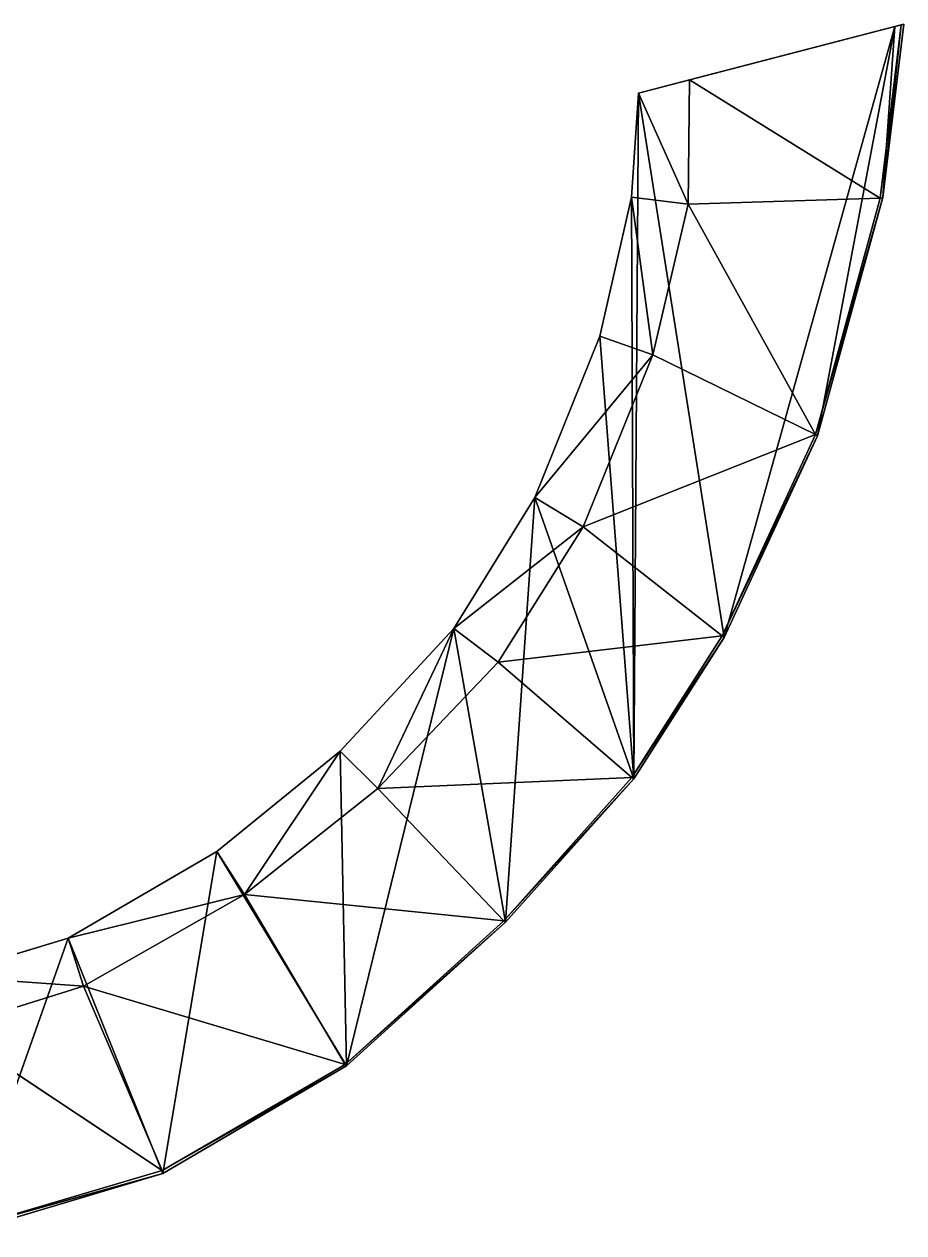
# Model space of a CAD drawing. Extents: x 167 to 955, y 661 to 1210.
# Drawn here: x 561 to 955, y 668 to 1210 of the extents above; entities that cross this region are included whole.
import ezdxf

# ---------------------------------------------------------------- set-up
doc = ezdxf.new("R2010")
doc.units = 0
doc.layers.get('0').update_dxf_attribs({"color": 13, "linetype": 'CONTINUOUS'})

msp = doc.modelspace()

# ---------------------------------------------------------------- linework, layer by layer
for p, q in [((836.26, 1179.03, 106.7), (955.2, 1209.89, 10)), ((836.26, 1179.03, 106.7), (955.2, 1209.89, 18.12)), ((836.26, 1179.03, 106.7), (953.95, 1209.57, 21.68)), ((836.26, 1179.03, 106.7), (951.1, 1208.83, 10)), ((951.1, 1208.83, 10), (836.26, 1179.03, 10)), ((859.13, 1184.98, 106.01), (953.95, 1209.57, 21.68)), ((951.1, 1208.83, 10), (874.72, 935.19, 10)), ((951.1, 1208.83, 10), (916.45, 1025.46, 10)), ((953.95, 1209.57, 21.68), (944.63, 1131.88, 23.46)), ((955.2, 1209.89, 10), (945.81, 1132.18, 20.34)), ((945.81, 1132.18, 10), (955.2, 1209.89, 10)), ((955.2, 1209.89, 18.12), (945.81, 1132.18, 20.34)), ((945.81, 1132.18, 20.34), (953.95, 1209.57, 21.68)), ((951.1, 1208.83, 10), (945.81, 1132.18, 10)), ((955.2, 1209.89, 10), (951.1, 1208.83, 10)), ((953.95, 1209.57, 21.68), (955.2, 1209.89, 18.12)), ((955.2, 1209.89, 18.12), (955.2, 1209.89, 10)), ((859.13, 1184.98, 106.01), (836.26, 1179.03, 106.7)), ((858.52, 1129.31, 109.5), (859.13, 1184.98, 106.01)), ((944.63, 1131.88, 23.46), (859.13, 1184.98, 106.01)), ((836.26, 1179.03, 106.7), (833.25, 1132.39, 110.42)), ((833.25, 1132.39, 110.42), (836.26, 1179.03, 10)), ((836.26, 1179.03, 10), (833.25, 1132.39, 10)), ((836.26, 1179.03, 10), (834.22, 871.78, 10)), ((858.52, 1129.31, 109.5), (836.26, 1179.03, 106.7)), ((836.26, 1179.03, 10), (836.26, 1179.03, 106.7)), ((836.26, 1179.03, 10), (874.72, 935.19, 10)), ((833.25, 1132.39, 110.42), (819.06, 1070.12, 10)), ((819.06, 1070.12, 114.38), (833.25, 1132.39, 110.42)), ((833.25, 1132.39, 10), (819.06, 1070.12, 10)), ((833.25, 1132.39, 110.42), (858.52, 1129.31, 109.5)), ((833.25, 1132.39, 110.42), (842.74, 1061.75, 111.12)), ((833.25, 1132.39, 110.42), (833.25, 1132.39, 10)), ((833.25, 1132.39, 10), (834.22, 871.78, 10)), ((944.63, 1131.88, 23.46), (858.52, 1129.31, 109.5)), ((945.81, 1132.18, 20.34), (915.6, 1026.03, 32.5)), ((915.6, 1026.03, 32.5), (944.63, 1131.88, 23.46)), ((945.81, 1132.18, 10), (916.45, 1025.46, 28.97)), ((916.45, 1025.46, 10), (945.81, 1132.18, 10)), ((945.81, 1132.18, 20.34), (916.45, 1025.46, 28.97)), ((944.63, 1131.88, 23.46), (945.81, 1132.18, 20.34)), ((945.81, 1132.18, 10), (945.81, 1132.18, 20.34)), ((858.52, 1129.31, 109.5), (842.74, 1061.75, 111.12)), ((858.52, 1129.31, 109.5), (915.6, 1026.03, 32.5)), ((819.06, 1070.12, 114.38), (789.91, 997.86, 10)), ((789.91, 997.86, 118.35), (819.06, 1070.12, 114.38)), ((819.06, 1070.12, 10), (789.91, 997.86, 10)), ((819.06, 1070.12, 114.38), (819.06, 1070.12, 10)), ((842.74, 1061.75, 111.12), (819.06, 1070.12, 114.38)), ((819.06, 1070.12, 10), (834.22, 871.78, 10)), ((789.91, 997.86, 118.35), (842.74, 1061.75, 111.12)), ((842.74, 1061.75, 111.12), (811.48, 984.67, 113.49)), ((842.74, 1061.75, 111.12), (915.6, 1026.03, 32.5)), ((811.48, 984.67, 113.49), (915.6, 1026.03, 32.5)), ((915.6, 1026.03, 32.5), (873.73, 935.91, 36.61)), ((873.73, 935.91, 36.61), (916.45, 1025.46, 28.97)), ((916.45, 1025.46, 10), (874.72, 935.19, 33.95)), ((874.72, 935.19, 10), (916.45, 1025.46, 10)), ((916.45, 1025.46, 28.97), (874.72, 935.19, 33.95)), ((915.6, 1026.03, 32.5), (916.45, 1025.46, 28.97)), ((916.45, 1025.46, 28.97), (916.45, 1025.46, 10)), ((789.91, 997.86, 118.35), (753.61, 939.15, 10)), ((753.61, 939.15, 120.73), (789.91, 997.86, 118.35)), ((789.91, 997.86, 10), (753.61, 939.15, 10)), ((789.91, 997.86, 10), (776.74, 807.64, 10)), ((789.91, 997.86, 10), (789.91, 997.86, 118.35)), ((789.91, 997.86, 10), (834.22, 871.78, 10)), ((811.48, 984.67, 113.49), (789.91, 997.86, 118.35)), ((811.48, 984.67, 113.49), (753.61, 939.15, 120.73)), ((773.47, 924.08, 117.2), (811.48, 984.67, 113.49)), ((873.73, 935.91, 36.61), (811.48, 984.67, 113.49)), ((753.61, 939.15, 120.73), (702.72, 884.3, 10)), ((702.72, 884.3, 121.44), (753.61, 939.15, 120.73)), ((753.61, 939.15, 10), (702.72, 884.3, 10)), ((753.61, 939.15, 10), (705.49, 743.3, 10)), ((719.5, 867.53, 120.3), (753.61, 939.15, 120.73)), ((753.61, 939.15, 120.73), (753.61, 939.15, 10)), ((753.61, 939.15, 120.73), (773.47, 924.08, 117.2)), ((753.61, 939.15, 10), (776.74, 807.64, 10)), ((873.73, 935.91, 36.61), (773.47, 924.08, 117.2)), ((873.73, 935.91, 36.61), (833.31, 872.49, 38.83)), ((833.31, 872.49, 38.83), (874.72, 935.19, 33.95)), ((874.72, 935.19, 10), (834.22, 871.78, 35.4)), ((834.22, 871.78, 10), (874.72, 935.19, 10)), ((874.72, 935.19, 33.95), (834.22, 871.78, 35.4)), ((874.72, 935.19, 33.95), (873.73, 935.91, 36.61)), ((874.72, 935.19, 10), (874.72, 935.19, 33.95)), ((773.47, 924.08, 117.2), (719.5, 867.53, 120.3)), ((833.31, 872.49, 38.83), (773.47, 924.08, 117.2)), ((647.44, 839.32, 120.93), (702.72, 884.3, 10)), ((702.72, 884.3, 10), (647.44, 839.32, 10)), ((647.44, 839.32, 120.93), (702.72, 884.3, 121.44)), ((702.72, 884.3, 121.44), (659.81, 820.1, 120.76)), ((702.72, 884.3, 10), (702.72, 884.3, 121.44)), ((702.72, 884.3, 121.44), (719.5, 867.53, 120.3)), ((702.72, 884.3, 10), (705.49, 743.3, 10)), ((719.5, 867.53, 120.3), (833.31, 872.49, 38.83)), ((833.31, 872.49, 38.83), (775.97, 808.3, 41.59)), ((834.22, 871.78, 35.4), (775.97, 808.3, 41.59)), ((776.74, 807.64, 38.21), (834.22, 871.78, 35.4)), ((834.22, 871.78, 10), (776.74, 807.64, 10)), ((834.22, 871.78, 10), (776.74, 807.64, 38.21)), ((833.31, 872.49, 38.83), (834.22, 871.78, 35.4)), ((834.22, 871.78, 35.4), (834.22, 871.78, 10)), ((719.5, 867.53, 120.3), (659.81, 820.1, 120.76)), ((775.97, 808.3, 41.59), (719.5, 867.53, 120.3)), ((647.44, 839.32, 120.93), (580.84, 800.48, 118.17)), ((580.84, 800.48, 118.17), (647.44, 839.32, 10)), ((647.44, 839.32, 10), (580.84, 800.48, 10)), ((647.44, 839.32, 10), (623.2, 695.02, 10)), ((647.44, 839.32, 10), (647.44, 839.32, 120.93)), ((659.81, 820.1, 120.76), (647.44, 839.32, 120.93)), ((647.44, 839.32, 10), (705.49, 743.3, 10)), ((580.84, 800.48, 118.17), (659.81, 820.1, 120.76)), ((659.81, 820.1, 120.76), (587.64, 778.98, 118.73)), ((659.81, 820.1, 120.76), (775.97, 808.3, 41.59)), ((659.81, 820.1, 120.76), (704.92, 743.86, 48.09)), ((775.97, 808.3, 41.59), (704.92, 743.86, 48.09)), ((704.92, 743.86, 48.09), (776.74, 807.64, 38.21)), ((705.49, 743.3, 44.76), (776.74, 807.64, 38.21)), ((776.74, 807.64, 10), (705.49, 743.3, 10)), ((776.74, 807.64, 38.21), (705.49, 743.3, 10)), ((776.74, 807.64, 38.21), (775.97, 808.3, 41.59)), ((776.74, 807.64, 10), (776.74, 807.64, 38.21)), ((524.69, 783.48, 114.09), (580.84, 800.48, 10)), ((580.84, 800.48, 10), (524.69, 783.48, 10)), ((524.69, 783.48, 114.09), (580.84, 800.48, 118.17)), ((580.84, 800.48, 10), (534.1, 668.49, 10)), ((580.84, 800.48, 118.17), (580.84, 800.48, 10)), ((580.84, 800.48, 10), (623.2, 695.02, 10)), ((580.84, 800.48, 118.17), (587.64, 778.98, 118.73)), ((587.64, 778.98, 118.73), (524.69, 783.48, 114.09)), ((587.64, 778.98, 118.73), (527.08, 760, 114.5)), ((704.92, 743.86, 48.09), (587.64, 778.98, 118.73)), ((587.64, 778.98, 118.73), (622.93, 696.34, 49.44)), ((622.93, 696.34, 49.44), (527.08, 760, 114.5)), ((704.92, 743.86, 48.09), (622.93, 696.34, 49.44)), ((622.93, 696.34, 49.44), (705.49, 743.3, 44.76)), ((623.2, 695.02, 45.55), (705.49, 743.3, 44.76)), ((705.49, 743.3, 44.76), (623.2, 695.02, 10)), ((623.2, 695.02, 10), (705.49, 743.3, 10)), ((705.49, 743.3, 44.76), (704.92, 743.86, 48.09)), ((705.49, 743.3, 10), (705.49, 743.3, 44.76)), ((534.1, 668.49, 45.78), (623.2, 695.02, 45.55)), ((623.2, 695.02, 10), (534.1, 668.49, 10)), ((623.2, 695.02, 45.55), (534.1, 668.49, 10)), ((534.4, 670.32, 49.62), (622.93, 696.34, 49.44)), ((623.2, 695.02, 45.55), (534.4, 670.32, 49.62)), ((623.2, 695.02, 45.55), (622.93, 696.34, 49.44)), ((623.2, 695.02, 45.55), (623.2, 695.02, 10))]:
    msp.add_line(p, q)

# ---------------------------------------------------------------- meshes
mesh = msp.add_polyface()
corners = [(836.26, 1179.03, 106.7), (955.2, 1209.89, 10), (951.1, 1208.83, 10)]
mesh.append_faces([[corners[k] for k in face] for face in [(0, 1, 2)]])
mesh = msp.add_polyface()
corners = [(836.26, 1179.03, 106.7), (955.2, 1209.89, 18.12), (955.2, 1209.89, 10)]
mesh.append_faces([[corners[k] for k in face] for face in [(0, 1, 2)]])
mesh = msp.add_polyface()
corners = [(836.26, 1179.03, 106.7), (953.95, 1209.57, 21.68), (955.2, 1209.89, 18.12)]
mesh.append_faces([[corners[k] for k in face] for face in [(0, 1, 2)]])
mesh = msp.add_polyface()
corners = [(836.26, 1179.03, 106.7), (859.13, 1184.98, 106.01), (953.95, 1209.57, 21.68)]
mesh.append_faces([[corners[k] for k in face] for face in [(0, 1, 2)]])
mesh = msp.add_polyface()
corners = [(836.26, 1179.03, 106.7), (951.1, 1208.83, 10), (836.26, 1179.03, 10)]
mesh.append_faces([[corners[k] for k in face] for face in [(0, 1, 2)]])
mesh = msp.add_polyface()
corners = [(951.1, 1208.83, 10), (874.72, 935.19, 10), (836.26, 1179.03, 10)]
mesh.append_faces([[corners[k] for k in face] for face in [(0, 1, 2)]])
mesh = msp.add_polyface()
corners = [(953.95, 1209.57, 21.68), (859.13, 1184.98, 106.01), (944.63, 1131.88, 23.46)]
mesh.append_faces([[corners[k] for k in face] for face in [(0, 1, 2)]])
mesh = msp.add_polyface()
corners = [(951.1, 1208.83, 10), (916.45, 1025.46, 10), (874.72, 935.19, 10)]
mesh.append_faces([[corners[k] for k in face] for face in [(0, 1, 2)]])
mesh = msp.add_polyface()
corners = [(951.1, 1208.83, 10), (945.81, 1132.18, 10), (916.45, 1025.46, 10)]
mesh.append_faces([[corners[k] for k in face] for face in [(0, 1, 2)]])
mesh = msp.add_polyface()
corners = [(953.95, 1209.57, 21.68), (944.63, 1131.88, 23.46), (945.81, 1132.18, 20.34)]
mesh.append_faces([[corners[k] for k in face] for face in [(0, 1, 2)]])
mesh = msp.add_polyface()
corners = [(955.2, 1209.89, 10), (945.81, 1132.18, 20.34), (945.81, 1132.18, 10)]
mesh.append_faces([[corners[k] for k in face] for face in [(0, 1, 2)]])
mesh = msp.add_polyface()
corners = [(955.2, 1209.89, 18.12), (945.81, 1132.18, 20.34), (955.2, 1209.89, 10)]
mesh.append_faces([[corners[k] for k in face] for face in [(0, 1, 2)]])
mesh = msp.add_polyface()
corners = [(955.2, 1209.89, 10), (945.81, 1132.18, 10), (951.1, 1208.83, 10)]
mesh.append_faces([[corners[k] for k in face] for face in [(0, 1, 2)]])
mesh = msp.add_polyface()
corners = [(955.2, 1209.89, 18.12), (953.95, 1209.57, 21.68), (945.81, 1132.18, 20.34)]
mesh.append_faces([[corners[k] for k in face] for face in [(0, 1, 2)]])
mesh = msp.add_polyface()
corners = [(859.13, 1184.98, 106.01), (836.26, 1179.03, 106.7), (858.52, 1129.31, 109.5)]
mesh.append_faces([[corners[k] for k in face] for face in [(0, 1, 2)]])
mesh = msp.add_polyface()
corners = [(944.63, 1131.88, 23.46), (859.13, 1184.98, 106.01), (858.52, 1129.31, 109.5)]
mesh.append_faces([[corners[k] for k in face] for face in [(0, 1, 2)]])
mesh = msp.add_polyface()
corners = [(858.52, 1129.31, 109.5), (836.26, 1179.03, 106.7), (833.25, 1132.39, 110.42)]
mesh.append_faces([[corners[k] for k in face] for face in [(0, 1, 2)]])
mesh = msp.add_polyface()
corners = [(836.26, 1179.03, 10), (833.25, 1132.39, 10), (833.25, 1132.39, 110.42)]
mesh.append_faces([[corners[k] for k in face] for face in [(0, 1, 2)]])
mesh = msp.add_polyface()
corners = [(836.26, 1179.03, 10), (833.25, 1132.39, 110.42), (836.26, 1179.03, 106.7)]
mesh.append_faces([[corners[k] for k in face] for face in [(0, 1, 2)]])
mesh = msp.add_polyface()
corners = [(836.26, 1179.03, 10), (834.22, 871.78, 10), (833.25, 1132.39, 10)]
mesh.append_faces([[corners[k] for k in face] for face in [(0, 1, 2)]])
mesh = msp.add_polyface()
corners = [(874.72, 935.19, 10), (834.22, 871.78, 10), (836.26, 1179.03, 10)]
mesh.append_faces([[corners[k] for k in face] for face in [(0, 1, 2)]])
mesh = msp.add_polyface()
corners = [(833.25, 1132.39, 110.42), (819.06, 1070.12, 10), (819.06, 1070.12, 114.38)]
mesh.append_faces([[corners[k] for k in face] for face in [(0, 1, 2)]])
mesh = msp.add_polyface()
corners = [(833.25, 1132.39, 110.42), (833.25, 1132.39, 10), (819.06, 1070.12, 10)]
mesh.append_faces([[corners[k] for k in face] for face in [(0, 1, 2)]])
mesh = msp.add_polyface()
corners = [(834.22, 871.78, 10), (819.06, 1070.12, 10), (833.25, 1132.39, 10)]
mesh.append_faces([[corners[k] for k in face] for face in [(0, 1, 2)]])
mesh = msp.add_polyface()
corners = [(842.74, 1061.75, 111.12), (833.25, 1132.39, 110.42), (819.06, 1070.12, 114.38)]
mesh.append_faces([[corners[k] for k in face] for face in [(0, 1, 2)]])
mesh = msp.add_polyface()
corners = [(858.52, 1129.31, 109.5), (833.25, 1132.39, 110.42), (842.74, 1061.75, 111.12)]
mesh.append_faces([[corners[k] for k in face] for face in [(0, 1, 2)]])
mesh = msp.add_polyface()
corners = [(944.63, 1131.88, 23.46), (858.52, 1129.31, 109.5), (915.6, 1026.03, 32.5)]
mesh.append_faces([[corners[k] for k in face] for face in [(0, 1, 2)]])
mesh = msp.add_polyface()
corners = [(945.81, 1132.18, 20.34), (915.6, 1026.03, 32.5), (916.45, 1025.46, 28.97)]
mesh.append_faces([[corners[k] for k in face] for face in [(0, 1, 2)]])
mesh = msp.add_polyface()
corners = [(945.81, 1132.18, 20.34), (944.63, 1131.88, 23.46), (915.6, 1026.03, 32.5)]
mesh.append_faces([[corners[k] for k in face] for face in [(0, 1, 2)]])
mesh = msp.add_polyface()
corners = [(945.81, 1132.18, 10), (916.45, 1025.46, 28.97), (916.45, 1025.46, 10)]
mesh.append_faces([[corners[k] for k in face] for face in [(0, 1, 2)]])
mesh = msp.add_polyface()
corners = [(945.81, 1132.18, 20.34), (916.45, 1025.46, 28.97), (945.81, 1132.18, 10)]
mesh.append_faces([[corners[k] for k in face] for face in [(0, 1, 2)]])
mesh = msp.add_polyface()
corners = [(915.6, 1026.03, 32.5), (858.52, 1129.31, 109.5), (842.74, 1061.75, 111.12)]
mesh.append_faces([[corners[k] for k in face] for face in [(0, 1, 2)]])
mesh = msp.add_polyface()
corners = [(819.06, 1070.12, 114.38), (789.91, 997.86, 10), (789.91, 997.86, 118.35)]
mesh.append_faces([[corners[k] for k in face] for face in [(0, 1, 2)]])
mesh = msp.add_polyface()
corners = [(819.06, 1070.12, 10), (789.91, 997.86, 10), (819.06, 1070.12, 114.38)]
mesh.append_faces([[corners[k] for k in face] for face in [(0, 1, 2)]])
mesh = msp.add_polyface()
corners = [(842.74, 1061.75, 111.12), (819.06, 1070.12, 114.38), (789.91, 997.86, 118.35)]
mesh.append_faces([[corners[k] for k in face] for face in [(0, 1, 2)]])
mesh = msp.add_polyface()
corners = [(834.22, 871.78, 10), (789.91, 997.86, 10), (819.06, 1070.12, 10)]
mesh.append_faces([[corners[k] for k in face] for face in [(0, 1, 2)]])
mesh = msp.add_polyface()
corners = [(842.74, 1061.75, 111.12), (789.91, 997.86, 118.35), (811.48, 984.67, 113.49)]
mesh.append_faces([[corners[k] for k in face] for face in [(0, 1, 2)]])
mesh = msp.add_polyface()
corners = [(915.6, 1026.03, 32.5), (842.74, 1061.75, 111.12), (811.48, 984.67, 113.49)]
mesh.append_faces([[corners[k] for k in face] for face in [(0, 1, 2)]])
mesh = msp.add_polyface()
corners = [(915.6, 1026.03, 32.5), (811.48, 984.67, 113.49), (873.73, 935.91, 36.61)]
mesh.append_faces([[corners[k] for k in face] for face in [(0, 1, 2)]])
mesh = msp.add_polyface()
corners = [(915.6, 1026.03, 32.5), (873.73, 935.91, 36.61), (916.45, 1025.46, 28.97)]
mesh.append_faces([[corners[k] for k in face] for face in [(0, 1, 2)]])
mesh = msp.add_polyface()
corners = [(916.45, 1025.46, 28.97), (873.73, 935.91, 36.61), (874.72, 935.19, 33.95)]
mesh.append_faces([[corners[k] for k in face] for face in [(0, 1, 2)]])
mesh = msp.add_polyface()
corners = [(916.45, 1025.46, 10), (874.72, 935.19, 33.95), (874.72, 935.19, 10)]
mesh.append_faces([[corners[k] for k in face] for face in [(0, 1, 2)]])
mesh = msp.add_polyface()
corners = [(916.45, 1025.46, 28.97), (874.72, 935.19, 33.95), (916.45, 1025.46, 10)]
mesh.append_faces([[corners[k] for k in face] for face in [(0, 1, 2)]])
mesh = msp.add_polyface()
corners = [(789.91, 997.86, 118.35), (753.61, 939.15, 10), (753.61, 939.15, 120.73)]
mesh.append_faces([[corners[k] for k in face] for face in [(0, 1, 2)]])
mesh = msp.add_polyface()
corners = [(789.91, 997.86, 10), (753.61, 939.15, 10), (789.91, 997.86, 118.35)]
mesh.append_faces([[corners[k] for k in face] for face in [(0, 1, 2)]])
mesh = msp.add_polyface()
corners = [(789.91, 997.86, 10), (776.74, 807.64, 10), (753.61, 939.15, 10)]
mesh.append_faces([[corners[k] for k in face] for face in [(0, 1, 2)]])
mesh = msp.add_polyface()
corners = [(811.48, 984.67, 113.49), (789.91, 997.86, 118.35), (753.61, 939.15, 120.73)]
mesh.append_faces([[corners[k] for k in face] for face in [(0, 1, 2)]])
mesh = msp.add_polyface()
corners = [(834.22, 871.78, 10), (776.74, 807.64, 10), (789.91, 997.86, 10)]
mesh.append_faces([[corners[k] for k in face] for face in [(0, 1, 2)]])
mesh = msp.add_polyface()
corners = [(811.48, 984.67, 113.49), (753.61, 939.15, 120.73), (773.47, 924.08, 117.2)]
mesh.append_faces([[corners[k] for k in face] for face in [(0, 1, 2)]])
mesh = msp.add_polyface()
corners = [(873.73, 935.91, 36.61), (811.48, 984.67, 113.49), (773.47, 924.08, 117.2)]
mesh.append_faces([[corners[k] for k in face] for face in [(0, 1, 2)]])
mesh = msp.add_polyface()
corners = [(753.61, 939.15, 120.73), (702.72, 884.3, 10), (702.72, 884.3, 121.44)]
mesh.append_faces([[corners[k] for k in face] for face in [(0, 1, 2)]])
mesh = msp.add_polyface()
corners = [(753.61, 939.15, 10), (702.72, 884.3, 10), (753.61, 939.15, 120.73)]
mesh.append_faces([[corners[k] for k in face] for face in [(0, 1, 2)]])
mesh = msp.add_polyface()
corners = [(753.61, 939.15, 120.73), (702.72, 884.3, 121.44), (719.5, 867.53, 120.3)]
mesh.append_faces([[corners[k] for k in face] for face in [(0, 1, 2)]])
mesh = msp.add_polyface()
corners = [(753.61, 939.15, 10), (705.49, 743.3, 10), (702.72, 884.3, 10)]
mesh.append_faces([[corners[k] for k in face] for face in [(0, 1, 2)]])
mesh = msp.add_polyface()
corners = [(776.74, 807.64, 10), (705.49, 743.3, 10), (753.61, 939.15, 10)]
mesh.append_faces([[corners[k] for k in face] for face in [(0, 1, 2)]])
mesh = msp.add_polyface()
corners = [(773.47, 924.08, 117.2), (753.61, 939.15, 120.73), (719.5, 867.53, 120.3)]
mesh.append_faces([[corners[k] for k in face] for face in [(0, 1, 2)]])
mesh = msp.add_polyface()
corners = [(873.73, 935.91, 36.61), (773.47, 924.08, 117.2), (833.31, 872.49, 38.83)]
mesh.append_faces([[corners[k] for k in face] for face in [(0, 1, 2)]])
mesh = msp.add_polyface()
corners = [(873.73, 935.91, 36.61), (833.31, 872.49, 38.83), (874.72, 935.19, 33.95)]
mesh.append_faces([[corners[k] for k in face] for face in [(0, 1, 2)]])
mesh = msp.add_polyface()
corners = [(874.72, 935.19, 33.95), (833.31, 872.49, 38.83), (834.22, 871.78, 35.4)]
mesh.append_faces([[corners[k] for k in face] for face in [(0, 1, 2)]])
mesh = msp.add_polyface()
corners = [(874.72, 935.19, 10), (834.22, 871.78, 35.4), (834.22, 871.78, 10)]
mesh.append_faces([[corners[k] for k in face] for face in [(0, 1, 2)]])
mesh = msp.add_polyface()
corners = [(874.72, 935.19, 33.95), (834.22, 871.78, 35.4), (874.72, 935.19, 10)]
mesh.append_faces([[corners[k] for k in face] for face in [(0, 1, 2)]])
mesh = msp.add_polyface()
corners = [(833.31, 872.49, 38.83), (773.47, 924.08, 117.2), (719.5, 867.53, 120.3)]
mesh.append_faces([[corners[k] for k in face] for face in [(0, 1, 2)]])
mesh = msp.add_polyface()
corners = [(647.44, 839.32, 120.93), (702.72, 884.3, 10), (647.44, 839.32, 10)]
mesh.append_faces([[corners[k] for k in face] for face in [(0, 1, 2)]])
mesh = msp.add_polyface()
corners = [(702.72, 884.3, 121.44), (702.72, 884.3, 10), (647.44, 839.32, 120.93)]
mesh.append_faces([[corners[k] for k in face] for face in [(0, 1, 2)]])
mesh = msp.add_polyface()
corners = [(705.49, 743.3, 10), (647.44, 839.32, 10), (702.72, 884.3, 10)]
mesh.append_faces([[corners[k] for k in face] for face in [(0, 1, 2)]])
mesh = msp.add_polyface()
corners = [(702.72, 884.3, 121.44), (647.44, 839.32, 120.93), (659.81, 820.1, 120.76)]
mesh.append_faces([[corners[k] for k in face] for face in [(0, 1, 2)]])
mesh = msp.add_polyface()
corners = [(719.5, 867.53, 120.3), (702.72, 884.3, 121.44), (659.81, 820.1, 120.76)]
mesh.append_faces([[corners[k] for k in face] for face in [(0, 1, 2)]])
mesh = msp.add_polyface()
corners = [(833.31, 872.49, 38.83), (719.5, 867.53, 120.3), (775.97, 808.3, 41.59)]
mesh.append_faces([[corners[k] for k in face] for face in [(0, 1, 2)]])
mesh = msp.add_polyface()
corners = [(833.31, 872.49, 38.83), (775.97, 808.3, 41.59), (834.22, 871.78, 35.4)]
mesh.append_faces([[corners[k] for k in face] for face in [(0, 1, 2)]])
mesh = msp.add_polyface()
corners = [(834.22, 871.78, 35.4), (775.97, 808.3, 41.59), (776.74, 807.64, 38.21)]
mesh.append_faces([[corners[k] for k in face] for face in [(0, 1, 2)]])
mesh = msp.add_polyface()
corners = [(834.22, 871.78, 10), (776.74, 807.64, 38.21), (776.74, 807.64, 10)]
mesh.append_faces([[corners[k] for k in face] for face in [(0, 1, 2)]])
mesh = msp.add_polyface()
corners = [(834.22, 871.78, 35.4), (776.74, 807.64, 38.21), (834.22, 871.78, 10)]
mesh.append_faces([[corners[k] for k in face] for face in [(0, 1, 2)]])
mesh = msp.add_polyface()
corners = [(775.97, 808.3, 41.59), (719.5, 867.53, 120.3), (659.81, 820.1, 120.76)]
mesh.append_faces([[corners[k] for k in face] for face in [(0, 1, 2)]])
mesh = msp.add_polyface()
corners = [(659.81, 820.1, 120.76), (647.44, 839.32, 120.93), (580.84, 800.48, 118.17)]
mesh.append_faces([[corners[k] for k in face] for face in [(0, 1, 2)]])
mesh = msp.add_polyface()
corners = [(580.84, 800.48, 118.17), (647.44, 839.32, 10), (580.84, 800.48, 10)]
mesh.append_faces([[corners[k] for k in face] for face in [(0, 1, 2)]])
mesh = msp.add_polyface()
corners = [(647.44, 839.32, 120.93), (647.44, 839.32, 10), (580.84, 800.48, 118.17)]
mesh.append_faces([[corners[k] for k in face] for face in [(0, 1, 2)]])
mesh = msp.add_polyface()
corners = [(647.44, 839.32, 10), (623.2, 695.02, 10), (580.84, 800.48, 10)]
mesh.append_faces([[corners[k] for k in face] for face in [(0, 1, 2)]])
mesh = msp.add_polyface()
corners = [(705.49, 743.3, 10), (623.2, 695.02, 10), (647.44, 839.32, 10)]
mesh.append_faces([[corners[k] for k in face] for face in [(0, 1, 2)]])
mesh = msp.add_polyface()
corners = [(659.81, 820.1, 120.76), (580.84, 800.48, 118.17), (587.64, 778.98, 118.73)]
mesh.append_faces([[corners[k] for k in face] for face in [(0, 1, 2)]])
mesh = msp.add_polyface()
corners = [(704.92, 743.86, 48.09), (659.81, 820.1, 120.76), (587.64, 778.98, 118.73)]
mesh.append_faces([[corners[k] for k in face] for face in [(0, 1, 2)]])
mesh = msp.add_polyface()
corners = [(775.97, 808.3, 41.59), (659.81, 820.1, 120.76), (704.92, 743.86, 48.09)]
mesh.append_faces([[corners[k] for k in face] for face in [(0, 1, 2)]])
mesh = msp.add_polyface()
corners = [(704.92, 743.86, 48.09), (776.74, 807.64, 38.21), (775.97, 808.3, 41.59)]
mesh.append_faces([[corners[k] for k in face] for face in [(0, 1, 2)]])
mesh = msp.add_polyface()
corners = [(704.92, 743.86, 48.09), (705.49, 743.3, 44.76), (776.74, 807.64, 38.21)]
mesh.append_faces([[corners[k] for k in face] for face in [(0, 1, 2)]])
mesh = msp.add_polyface()
corners = [(776.74, 807.64, 38.21), (705.49, 743.3, 10), (776.74, 807.64, 10)]
mesh.append_faces([[corners[k] for k in face] for face in [(0, 1, 2)]])
mesh = msp.add_polyface()
corners = [(705.49, 743.3, 44.76), (705.49, 743.3, 10), (776.74, 807.64, 38.21)]
mesh.append_faces([[corners[k] for k in face] for face in [(0, 1, 2)]])
mesh = msp.add_polyface()
corners = [(524.69, 783.48, 114.09), (580.84, 800.48, 10), (524.69, 783.48, 10)]
mesh.append_faces([[corners[k] for k in face] for face in [(0, 1, 2)]])
mesh = msp.add_polyface()
corners = [(580.84, 800.48, 118.17), (580.84, 800.48, 10), (524.69, 783.48, 114.09)]
mesh.append_faces([[corners[k] for k in face] for face in [(0, 1, 2)]])
mesh = msp.add_polyface()
corners = [(580.84, 800.48, 10), (534.1, 668.49, 10), (524.69, 783.48, 10)]
mesh.append_faces([[corners[k] for k in face] for face in [(0, 1, 2)]])
mesh = msp.add_polyface()
corners = [(587.64, 778.98, 118.73), (580.84, 800.48, 118.17), (524.69, 783.48, 114.09)]
mesh.append_faces([[corners[k] for k in face] for face in [(0, 1, 2)]])
mesh = msp.add_polyface()
corners = [(623.2, 695.02, 10), (534.1, 668.49, 10), (580.84, 800.48, 10)]
mesh.append_faces([[corners[k] for k in face] for face in [(0, 1, 2)]])
mesh = msp.add_polyface()
corners = [(587.64, 778.98, 118.73), (524.69, 783.48, 114.09), (527.08, 760, 114.5)]
mesh.append_faces([[corners[k] for k in face] for face in [(0, 1, 2)]])
mesh = msp.add_polyface()
corners = [(622.93, 696.34, 49.44), (587.64, 778.98, 118.73), (527.08, 760, 114.5)]
mesh.append_faces([[corners[k] for k in face] for face in [(0, 1, 2)]])
mesh = msp.add_polyface()
corners = [(704.92, 743.86, 48.09), (587.64, 778.98, 118.73), (622.93, 696.34, 49.44)]
mesh.append_faces([[corners[k] for k in face] for face in [(0, 1, 2)]])
mesh = msp.add_polyface()
corners = [(622.93, 696.34, 49.44), (527.08, 760, 114.5), (534.4, 670.32, 49.62)]
mesh.append_faces([[corners[k] for k in face] for face in [(0, 1, 2)]])
mesh = msp.add_polyface()
corners = [(622.93, 696.34, 49.44), (705.49, 743.3, 44.76), (704.92, 743.86, 48.09)]
mesh.append_faces([[corners[k] for k in face] for face in [(0, 1, 2)]])
mesh = msp.add_polyface()
corners = [(622.93, 696.34, 49.44), (623.2, 695.02, 45.55), (705.49, 743.3, 44.76)]
mesh.append_faces([[corners[k] for k in face] for face in [(0, 1, 2)]])
mesh = msp.add_polyface()
corners = [(705.49, 743.3, 44.76), (623.2, 695.02, 10), (705.49, 743.3, 10)]
mesh.append_faces([[corners[k] for k in face] for face in [(0, 1, 2)]])
mesh = msp.add_polyface()
corners = [(623.2, 695.02, 45.55), (623.2, 695.02, 10), (705.49, 743.3, 44.76)]
mesh.append_faces([[corners[k] for k in face] for face in [(0, 1, 2)]])
mesh = msp.add_polyface()
corners = [(534.4, 670.32, 49.62), (534.1, 668.49, 45.78), (623.2, 695.02, 45.55)]
mesh.append_faces([[corners[k] for k in face] for face in [(0, 1, 2)]])
mesh = msp.add_polyface()
corners = [(623.2, 695.02, 45.55), (534.1, 668.49, 10), (623.2, 695.02, 10)]
mesh.append_faces([[corners[k] for k in face] for face in [(0, 1, 2)]])
mesh = msp.add_polyface()
corners = [(534.1, 668.49, 45.78), (534.1, 668.49, 10), (623.2, 695.02, 45.55)]
mesh.append_faces([[corners[k] for k in face] for face in [(0, 1, 2)]])
mesh = msp.add_polyface()
corners = [(534.4, 670.32, 49.62), (623.2, 695.02, 45.55), (622.93, 696.34, 49.44)]
mesh.append_faces([[corners[k] for k in face] for face in [(0, 1, 2)]])

doc.saveas('drawing.dxf')
